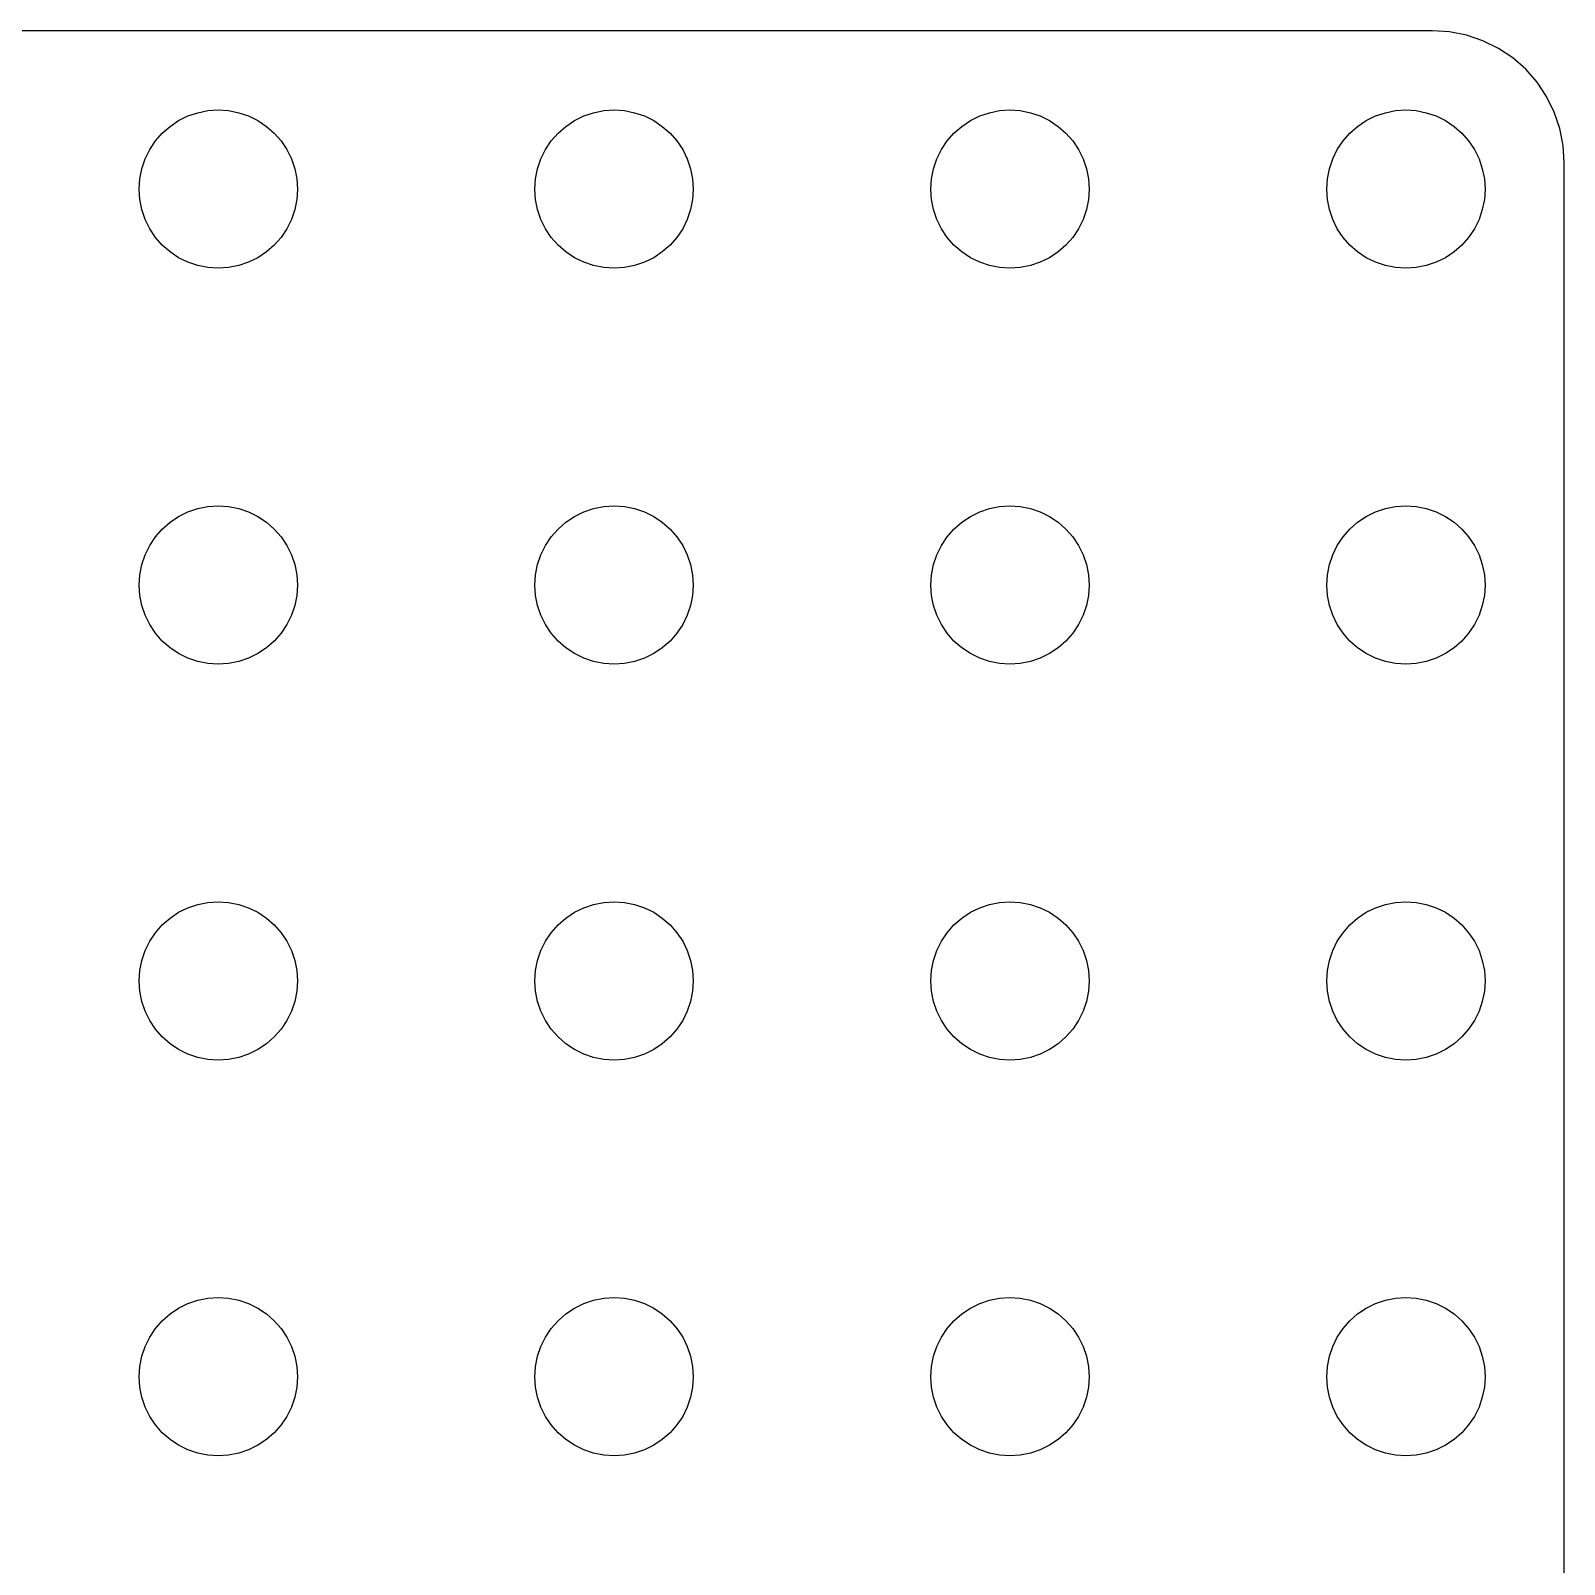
# Model space of a CAD drawing. Header units: metres. Extents: x -111 to 111, y -111 to 111.
# Drawn here: x 52.9 to 111, y 52.9 to 111 of the extents above; entities that cross this region are included whole.
import ezdxf

# ---------------------------------------------------------------- set-up
doc = ezdxf.new("R2010")
doc.units = ezdxf.units.M

msp = doc.modelspace()

# ---------------------------------------------------------------- linework, layer by layer
for p, q in [((106.005, 111.005), (-106.005, 111.005)), ((106.658, 110.962), (106.005, 111.005)), ((107.299, 110.835), (106.658, 110.962)), ((107.918, 110.624), (107.299, 110.835)), ((108.505, 110.335), (107.918, 110.624)), ((109.049, 109.972), (108.505, 110.335)), ((109.541, 109.541), (109.049, 109.972)), ((109.972, 109.049), (109.541, 109.541)), ((110.335, 108.505), (109.972, 109.049)), ((110.624, 107.918), (110.335, 108.505)), ((58.1737, 107.38), (58.5, 107.598)), ((58.5, 107.598), (58.8519, 107.772)), ((58.8519, 107.772), (59.2235, 107.898)), ((59.2235, 107.898), (59.6084, 107.974)), ((59.6084, 107.974), (60, 108)), ((60, 108), (60.3916, 107.974)), ((60.3916, 107.974), (60.7765, 107.898)), ((60.7765, 107.898), (61.148, 107.772)), ((61.148, 107.772), (61.5, 107.598)), ((61.5, 107.598), (61.8263, 107.38)), ((73.1737, 107.38), (73.5, 107.598)), ((73.5, 107.598), (73.8519, 107.772)), ((73.8519, 107.772), (74.2235, 107.898)), ((74.2235, 107.898), (74.6084, 107.974)), ((74.6084, 107.974), (75, 108)), ((75, 108), (75.3916, 107.974)), ((75.3916, 107.974), (75.7765, 107.898)), ((75.7765, 107.898), (76.148, 107.772)), ((76.148, 107.772), (76.5, 107.598)), ((76.5, 107.598), (76.8263, 107.38)), ((88.1737, 107.38), (88.5, 107.598)), ((88.5, 107.598), (88.8519, 107.772)), ((88.8519, 107.772), (89.2235, 107.898)), ((89.2235, 107.898), (89.6084, 107.974)), ((89.6084, 107.974), (90, 108)), ((90, 108), (90.3916, 107.974)), ((90.3916, 107.974), (90.7765, 107.898)), ((90.7765, 107.898), (91.148, 107.772)), ((91.148, 107.772), (91.5, 107.598)), ((91.5, 107.598), (91.8263, 107.38)), ((103.174, 107.38), (103.5, 107.598)), ((103.5, 107.598), (103.852, 107.772)), ((103.852, 107.772), (104.224, 107.898)), ((104.224, 107.898), (104.608, 107.974)), ((104.608, 107.974), (105, 108)), ((105, 108), (105.392, 107.974)), ((105.392, 107.974), (105.776, 107.898)), ((105.776, 107.898), (106.148, 107.772)), ((106.148, 107.772), (106.5, 107.598)), ((106.5, 107.598), (106.826, 107.38)), ((110.835, 107.299), (110.624, 107.918)), ((57.6199, 106.826), (57.8787, 107.121)), ((57.8787, 107.121), (58.1737, 107.38)), ((61.8263, 107.38), (62.1213, 107.121)), ((62.1213, 107.121), (62.3801, 106.826)), ((72.6199, 106.826), (72.8787, 107.121)), ((72.8787, 107.121), (73.1737, 107.38)), ((76.8263, 107.38), (77.1213, 107.121)), ((77.1213, 107.121), (77.3801, 106.826)), ((87.6199, 106.826), (87.8787, 107.121)), ((87.8787, 107.121), (88.1737, 107.38)), ((91.8263, 107.38), (92.1213, 107.121)), ((92.1213, 107.121), (92.3801, 106.826)), ((102.62, 106.826), (102.879, 107.121)), ((102.879, 107.121), (103.174, 107.38)), ((106.826, 107.38), (107.121, 107.121)), ((107.121, 107.121), (107.38, 106.826)), ((110.962, 106.658), (110.835, 107.299)), ((57.2284, 106.148), (57.4019, 106.5)), ((57.4019, 106.5), (57.6199, 106.826)), ((62.3801, 106.826), (62.5981, 106.5)), ((62.5981, 106.5), (62.7716, 106.148)), ((72.2284, 106.148), (72.4019, 106.5)), ((72.4019, 106.5), (72.6199, 106.826)), ((77.3801, 106.826), (77.5981, 106.5)), ((77.5981, 106.5), (77.7716, 106.148)), ((87.2284, 106.148), (87.4019, 106.5)), ((87.4019, 106.5), (87.6199, 106.826)), ((92.3801, 106.826), (92.5981, 106.5)), ((92.5981, 106.5), (92.7716, 106.148)), ((102.228, 106.148), (102.402, 106.5)), ((102.402, 106.5), (102.62, 106.826)), ((107.38, 106.826), (107.598, 106.5)), ((107.598, 106.5), (107.772, 106.148)), ((111.005, 106.005), (110.962, 106.658)), ((57.0257, 105.392), (57.1022, 105.776)), ((57.1022, 105.776), (57.2284, 106.148)), ((62.7716, 106.148), (62.8978, 105.776)), ((62.8978, 105.776), (62.9743, 105.392)), ((72.0257, 105.392), (72.1022, 105.776)), ((72.1022, 105.776), (72.2284, 106.148)), ((77.7716, 106.148), (77.8978, 105.776)), ((77.8978, 105.776), (77.9743, 105.392)), ((87.0257, 105.392), (87.1022, 105.776)), ((87.1022, 105.776), (87.2284, 106.148)), ((92.7716, 106.148), (92.8978, 105.776)), ((92.8978, 105.776), (92.9743, 105.392)), ((102.026, 105.392), (102.102, 105.776)), ((102.102, 105.776), (102.228, 106.148)), ((107.772, 106.148), (107.898, 105.776)), ((107.898, 105.776), (107.974, 105.392)), ((111.005, -106.005), (111.005, 106.005)), ((57, 105), (57.0257, 105.392)), ((62.9743, 105.392), (63, 105)), ((72, 105), (72.0257, 105.392)), ((77.9743, 105.392), (78, 105)), ((87, 105), (87.0257, 105.392)), ((92.9743, 105.392), (93, 105)), ((102, 105), (102.026, 105.392)), ((107.974, 105.392), (108, 105)), ((57.0257, 104.608), (57, 105)), ((57.1022, 104.224), (57.0257, 104.608)), ((62.9743, 104.608), (62.8978, 104.224)), ((63, 105), (62.9743, 104.608)), ((72.0257, 104.608), (72, 105)), ((72.1022, 104.224), (72.0257, 104.608)), ((77.9743, 104.608), (77.8978, 104.224)), ((78, 105), (77.9743, 104.608)), ((87.0257, 104.608), (87, 105)), ((87.1022, 104.224), (87.0257, 104.608)), ((92.9743, 104.608), (92.8978, 104.224)), ((93, 105), (92.9743, 104.608)), ((102.026, 104.608), (102, 105)), ((102.102, 104.224), (102.026, 104.608)), ((107.974, 104.608), (107.898, 104.224)), ((108, 105), (107.974, 104.608)), ((57.2284, 103.852), (57.1022, 104.224)), ((62.8978, 104.224), (62.7716, 103.852)), ((72.2284, 103.852), (72.1022, 104.224)), ((77.8978, 104.224), (77.7716, 103.852)), ((87.2284, 103.852), (87.1022, 104.224)), ((92.8978, 104.224), (92.7716, 103.852)), ((102.228, 103.852), (102.102, 104.224)), ((107.898, 104.224), (107.772, 103.852)), ((57.4019, 103.5), (57.2284, 103.852)), ((57.6199, 103.174), (57.4019, 103.5)), ((62.5981, 103.5), (62.3801, 103.174)), ((62.7716, 103.852), (62.5981, 103.5)), ((72.4019, 103.5), (72.2284, 103.852)), ((72.6199, 103.174), (72.4019, 103.5)), ((77.5981, 103.5), (77.3801, 103.174)), ((77.7716, 103.852), (77.5981, 103.5)), ((87.4019, 103.5), (87.2284, 103.852)), ((87.6199, 103.174), (87.4019, 103.5)), ((92.5981, 103.5), (92.3801, 103.174)), ((92.7716, 103.852), (92.5981, 103.5)), ((102.402, 103.5), (102.228, 103.852)), ((102.62, 103.174), (102.402, 103.5)), ((107.598, 103.5), (107.38, 103.174)), ((107.772, 103.852), (107.598, 103.5)), ((57.8787, 102.879), (57.6199, 103.174)), ((58.1737, 102.62), (57.8787, 102.879)), ((62.1213, 102.879), (61.8263, 102.62)), ((62.3801, 103.174), (62.1213, 102.879)), ((72.8787, 102.879), (72.6199, 103.174)), ((73.1737, 102.62), (72.8787, 102.879)), ((77.1213, 102.879), (76.8263, 102.62)), ((77.3801, 103.174), (77.1213, 102.879)), ((87.8787, 102.879), (87.6199, 103.174)), ((88.1737, 102.62), (87.8787, 102.879)), ((92.1213, 102.879), (91.8263, 102.62)), ((92.3801, 103.174), (92.1213, 102.879)), ((102.879, 102.879), (102.62, 103.174)), ((103.174, 102.62), (102.879, 102.879)), ((107.121, 102.879), (106.826, 102.62)), ((107.38, 103.174), (107.121, 102.879)), ((58.5, 102.402), (58.1737, 102.62)), ((58.8519, 102.228), (58.5, 102.402)), ((61.5, 102.402), (61.148, 102.228)), ((61.8263, 102.62), (61.5, 102.402)), ((73.5, 102.402), (73.1737, 102.62)), ((73.8519, 102.228), (73.5, 102.402)), ((76.5, 102.402), (76.148, 102.228)), ((76.8263, 102.62), (76.5, 102.402)), ((88.5, 102.402), (88.1737, 102.62)), ((88.8519, 102.228), (88.5, 102.402)), ((91.5, 102.402), (91.148, 102.228)), ((91.8263, 102.62), (91.5, 102.402)), ((103.5, 102.402), (103.174, 102.62)), ((103.852, 102.228), (103.5, 102.402)), ((106.5, 102.402), (106.148, 102.228)), ((106.826, 102.62), (106.5, 102.402)), ((59.2235, 102.102), (58.8519, 102.228)), ((59.6084, 102.026), (59.2235, 102.102)), ((60, 102), (59.6084, 102.026)), ((60.3916, 102.026), (60, 102)), ((60.7765, 102.102), (60.3916, 102.026)), ((61.148, 102.228), (60.7765, 102.102)), ((74.2235, 102.102), (73.8519, 102.228)), ((74.6084, 102.026), (74.2235, 102.102)), ((75, 102), (74.6084, 102.026)), ((75.3916, 102.026), (75, 102)), ((75.7765, 102.102), (75.3916, 102.026)), ((76.148, 102.228), (75.7765, 102.102)), ((89.2235, 102.102), (88.8519, 102.228)), ((89.6084, 102.026), (89.2235, 102.102)), ((90, 102), (89.6084, 102.026)), ((90.3916, 102.026), (90, 102)), ((90.7765, 102.102), (90.3916, 102.026)), ((91.148, 102.228), (90.7765, 102.102)), ((104.224, 102.102), (103.852, 102.228)), ((104.608, 102.026), (104.224, 102.102)), ((105, 102), (104.608, 102.026)), ((105.392, 102.026), (105, 102)), ((105.776, 102.102), (105.392, 102.026)), ((106.148, 102.228), (105.776, 102.102)), ((59.6084, 92.9743), (60, 93)), ((60, 93), (60.3916, 92.9743)), ((74.6084, 92.9743), (75, 93)), ((75, 93), (75.3916, 92.9743)), ((89.6084, 92.9743), (90, 93)), ((90, 93), (90.3916, 92.9743)), ((104.608, 92.9743), (105, 93)), ((105, 93), (105.392, 92.9743)), ((58.1737, 92.3801), (58.5, 92.5981)), ((58.5, 92.5981), (58.8519, 92.7716)), ((58.8519, 92.7716), (59.2235, 92.8978)), ((59.2235, 92.8978), (59.6084, 92.9743)), ((60.3916, 92.9743), (60.7765, 92.8978)), ((60.7765, 92.8978), (61.148, 92.7716)), ((61.148, 92.7716), (61.5, 92.5981)), ((61.5, 92.5981), (61.8263, 92.3801)), ((73.1737, 92.3801), (73.5, 92.5981)), ((73.5, 92.5981), (73.8519, 92.7716)), ((73.8519, 92.7716), (74.2235, 92.8978)), ((74.2235, 92.8978), (74.6084, 92.9743)), ((75.3916, 92.9743), (75.7765, 92.8978)), ((75.7765, 92.8978), (76.148, 92.7716)), ((76.148, 92.7716), (76.5, 92.5981)), ((76.5, 92.5981), (76.8263, 92.3801)), ((88.1737, 92.3801), (88.5, 92.5981)), ((88.5, 92.5981), (88.8519, 92.7716)), ((88.8519, 92.7716), (89.2235, 92.8978)), ((89.2235, 92.8978), (89.6084, 92.9743)), ((90.3916, 92.9743), (90.7765, 92.8978)), ((90.7765, 92.8978), (91.148, 92.7716)), ((91.148, 92.7716), (91.5, 92.5981)), ((91.5, 92.5981), (91.8263, 92.3801)), ((103.174, 92.3801), (103.5, 92.5981)), ((103.5, 92.5981), (103.852, 92.7716)), ((103.852, 92.7716), (104.224, 92.8978)), ((104.224, 92.8978), (104.608, 92.9743)), ((105.392, 92.9743), (105.776, 92.8978)), ((105.776, 92.8978), (106.148, 92.7716)), ((106.148, 92.7716), (106.5, 92.5981)), ((106.5, 92.5981), (106.826, 92.3801)), ((57.4019, 91.5), (57.6199, 91.8263)), ((57.6199, 91.8263), (57.8787, 92.1213)), ((57.8787, 92.1213), (58.1737, 92.3801)), ((61.8263, 92.3801), (62.1213, 92.1213)), ((62.1213, 92.1213), (62.3801, 91.8263)), ((62.3801, 91.8263), (62.5981, 91.5)), ((72.4019, 91.5), (72.6199, 91.8263)), ((72.6199, 91.8263), (72.8787, 92.1213)), ((72.8787, 92.1213), (73.1737, 92.3801)), ((76.8263, 92.3801), (77.1213, 92.1213)), ((77.1213, 92.1213), (77.3801, 91.8263)), ((77.3801, 91.8263), (77.5981, 91.5)), ((87.4019, 91.5), (87.6199, 91.8263)), ((87.6199, 91.8263), (87.8787, 92.1213)), ((87.8787, 92.1213), (88.1737, 92.3801)), ((91.8263, 92.3801), (92.1213, 92.1213)), ((92.1213, 92.1213), (92.3801, 91.8263)), ((92.3801, 91.8263), (92.5981, 91.5)), ((102.402, 91.5), (102.62, 91.8263)), ((102.62, 91.8263), (102.879, 92.1213)), ((102.879, 92.1213), (103.174, 92.3801)), ((106.826, 92.3801), (107.121, 92.1213)), ((107.121, 92.1213), (107.38, 91.8263)), ((107.38, 91.8263), (107.598, 91.5)), ((57.2284, 91.148), (57.4019, 91.5)), ((62.5981, 91.5), (62.7716, 91.148)), ((72.2284, 91.148), (72.4019, 91.5)), ((77.5981, 91.5), (77.7716, 91.148)), ((87.2284, 91.148), (87.4019, 91.5)), ((92.5981, 91.5), (92.7716, 91.148)), ((102.228, 91.148), (102.402, 91.5)), ((107.598, 91.5), (107.772, 91.148)), ((57.0257, 90.3916), (57.1022, 90.7765)), ((57.1022, 90.7765), (57.2284, 91.148)), ((62.7716, 91.148), (62.8978, 90.7765)), ((62.8978, 90.7765), (62.9743, 90.3916)), ((72.0257, 90.3916), (72.1022, 90.7765)), ((72.1022, 90.7765), (72.2284, 91.148)), ((77.7716, 91.148), (77.8978, 90.7765)), ((77.8978, 90.7765), (77.9743, 90.3916)), ((87.0257, 90.3916), (87.1022, 90.7765)), ((87.1022, 90.7765), (87.2284, 91.148)), ((92.7716, 91.148), (92.8978, 90.7765)), ((92.8978, 90.7765), (92.9743, 90.3916)), ((102.026, 90.3916), (102.102, 90.7765)), ((102.102, 90.7765), (102.228, 91.148)), ((107.772, 91.148), (107.898, 90.7765)), ((107.898, 90.7765), (107.974, 90.3916)), ((57, 90), (57.0257, 90.3916)), ((62.9743, 90.3916), (63, 90)), ((72, 90), (72.0257, 90.3916)), ((77.9743, 90.3916), (78, 90)), ((87, 90), (87.0257, 90.3916)), ((92.9743, 90.3916), (93, 90)), ((102, 90), (102.026, 90.3916)), ((107.974, 90.3916), (108, 90)), ((57.0257, 89.6084), (57, 90)), ((57.1022, 89.2235), (57.0257, 89.6084)), ((62.9743, 89.6084), (62.8978, 89.2235)), ((63, 90), (62.9743, 89.6084)), ((72.0257, 89.6084), (72, 90)), ((72.1022, 89.2235), (72.0257, 89.6084)), ((77.9743, 89.6084), (77.8978, 89.2235)), ((78, 90), (77.9743, 89.6084)), ((87.0257, 89.6084), (87, 90)), ((87.1022, 89.2235), (87.0257, 89.6084)), ((92.9743, 89.6084), (92.8978, 89.2235)), ((93, 90), (92.9743, 89.6084)), ((102.026, 89.6084), (102, 90)), ((102.102, 89.2235), (102.026, 89.6084)), ((107.974, 89.6084), (107.898, 89.2235)), ((108, 90), (107.974, 89.6084)), ((57.2284, 88.8519), (57.1022, 89.2235)), ((62.8978, 89.2235), (62.7716, 88.8519)), ((72.2284, 88.8519), (72.1022, 89.2235)), ((77.8978, 89.2235), (77.7716, 88.8519)), ((87.2284, 88.8519), (87.1022, 89.2235)), ((92.8978, 89.2235), (92.7716, 88.8519)), ((102.228, 88.8519), (102.102, 89.2235)), ((107.898, 89.2235), (107.772, 88.8519)), ((57.4019, 88.5), (57.2284, 88.8519)), ((57.6199, 88.1737), (57.4019, 88.5)), ((62.5981, 88.5), (62.3801, 88.1737)), ((62.7716, 88.8519), (62.5981, 88.5)), ((72.4019, 88.5), (72.2284, 88.8519)), ((72.6199, 88.1737), (72.4019, 88.5)), ((77.5981, 88.5), (77.3801, 88.1737)), ((77.7716, 88.8519), (77.5981, 88.5)), ((87.4019, 88.5), (87.2284, 88.8519)), ((87.6199, 88.1737), (87.4019, 88.5)), ((92.5981, 88.5), (92.3801, 88.1737)), ((92.7716, 88.8519), (92.5981, 88.5)), ((102.402, 88.5), (102.228, 88.8519)), ((102.62, 88.1737), (102.402, 88.5)), ((107.598, 88.5), (107.38, 88.1737)), ((107.772, 88.8519), (107.598, 88.5)), ((57.8787, 87.8787), (57.6199, 88.1737)), ((58.1737, 87.6199), (57.8787, 87.8787)), ((62.1213, 87.8787), (61.8263, 87.6199)), ((62.3801, 88.1737), (62.1213, 87.8787)), ((72.8787, 87.8787), (72.6199, 88.1737)), ((73.1737, 87.6199), (72.8787, 87.8787)), ((77.1213, 87.8787), (76.8263, 87.6199)), ((77.3801, 88.1737), (77.1213, 87.8787)), ((87.8787, 87.8787), (87.6199, 88.1737)), ((88.1737, 87.6199), (87.8787, 87.8787)), ((92.1213, 87.8787), (91.8263, 87.6199)), ((92.3801, 88.1737), (92.1213, 87.8787)), ((102.879, 87.8787), (102.62, 88.1737)), ((103.174, 87.6199), (102.879, 87.8787)), ((107.121, 87.8787), (106.826, 87.6199)), ((107.38, 88.1737), (107.121, 87.8787)), ((58.5, 87.4019), (58.1737, 87.6199)), ((58.8519, 87.2284), (58.5, 87.4019)), ((59.2235, 87.1022), (58.8519, 87.2284)), ((61.148, 87.2284), (60.7765, 87.1022)), ((61.5, 87.4019), (61.148, 87.2284)), ((61.8263, 87.6199), (61.5, 87.4019)), ((73.5, 87.4019), (73.1737, 87.6199)), ((73.8519, 87.2284), (73.5, 87.4019)), ((74.2235, 87.1022), (73.8519, 87.2284)), ((76.148, 87.2284), (75.7765, 87.1022)), ((76.5, 87.4019), (76.148, 87.2284)), ((76.8263, 87.6199), (76.5, 87.4019)), ((88.5, 87.4019), (88.1737, 87.6199)), ((88.8519, 87.2284), (88.5, 87.4019)), ((89.2235, 87.1022), (88.8519, 87.2284)), ((91.148, 87.2284), (90.7765, 87.1022)), ((91.5, 87.4019), (91.148, 87.2284)), ((91.8263, 87.6199), (91.5, 87.4019)), ((103.5, 87.4019), (103.174, 87.6199)), ((103.852, 87.2284), (103.5, 87.4019)), ((104.224, 87.1022), (103.852, 87.2284)), ((106.148, 87.2284), (105.776, 87.1022)), ((106.5, 87.4019), (106.148, 87.2284)), ((106.826, 87.6199), (106.5, 87.4019)), ((59.6084, 87.0257), (59.2235, 87.1022)), ((60, 87), (59.6084, 87.0257)), ((60.3916, 87.0257), (60, 87)), ((60.7765, 87.1022), (60.3916, 87.0257)), ((74.6084, 87.0257), (74.2235, 87.1022)), ((75, 87), (74.6084, 87.0257)), ((75.3916, 87.0257), (75, 87)), ((75.7765, 87.1022), (75.3916, 87.0257)), ((89.6084, 87.0257), (89.2235, 87.1022)), ((90, 87), (89.6084, 87.0257)), ((90.3916, 87.0257), (90, 87)), ((90.7765, 87.1022), (90.3916, 87.0257)), ((104.608, 87.0257), (104.224, 87.1022)), ((105, 87), (104.608, 87.0257)), ((105.392, 87.0257), (105, 87)), ((105.776, 87.1022), (105.392, 87.0257)), ((58.8519, 77.7716), (59.2235, 77.8978)), ((59.2235, 77.8978), (59.6084, 77.9743)), ((59.6084, 77.9743), (60, 78)), ((60, 78), (60.3916, 77.9743)), ((60.3916, 77.9743), (60.7765, 77.8978)), ((60.7765, 77.8978), (61.148, 77.7716)), ((73.8519, 77.7716), (74.2235, 77.8978)), ((74.2235, 77.8978), (74.6084, 77.9743)), ((74.6084, 77.9743), (75, 78)), ((75, 78), (75.3916, 77.9743)), ((75.3916, 77.9743), (75.7765, 77.8978)), ((75.7765, 77.8978), (76.148, 77.7716)), ((88.8519, 77.7716), (89.2235, 77.8978)), ((89.2235, 77.8978), (89.6084, 77.9743)), ((89.6084, 77.9743), (90, 78)), ((90, 78), (90.3916, 77.9743)), ((90.3916, 77.9743), (90.7765, 77.8978)), ((90.7765, 77.8978), (91.148, 77.7716)), ((103.852, 77.7716), (104.224, 77.8978)), ((104.224, 77.8978), (104.608, 77.9743)), ((104.608, 77.9743), (105, 78)), ((105, 78), (105.392, 77.9743)), ((105.392, 77.9743), (105.776, 77.8978)), ((105.776, 77.8978), (106.148, 77.7716)), ((57.8787, 77.1213), (58.1737, 77.3801)), ((58.1737, 77.3801), (58.5, 77.5981)), ((58.5, 77.5981), (58.8519, 77.7716)), ((61.148, 77.7716), (61.5, 77.5981)), ((61.5, 77.5981), (61.8263, 77.3801)), ((61.8263, 77.3801), (62.1213, 77.1213)), ((72.8787, 77.1213), (73.1737, 77.3801)), ((73.1737, 77.3801), (73.5, 77.5981)), ((73.5, 77.5981), (73.8519, 77.7716)), ((76.148, 77.7716), (76.5, 77.5981)), ((76.5, 77.5981), (76.8263, 77.3801)), ((76.8263, 77.3801), (77.1213, 77.1213)), ((87.8787, 77.1213), (88.1737, 77.3801)), ((88.1737, 77.3801), (88.5, 77.5981)), ((88.5, 77.5981), (88.8519, 77.7716)), ((91.148, 77.7716), (91.5, 77.5981)), ((91.5, 77.5981), (91.8263, 77.3801)), ((91.8263, 77.3801), (92.1213, 77.1213)), ((102.879, 77.1213), (103.174, 77.3801)), ((103.174, 77.3801), (103.5, 77.5981)), ((103.5, 77.5981), (103.852, 77.7716)), ((106.148, 77.7716), (106.5, 77.5981)), ((106.5, 77.5981), (106.826, 77.3801)), ((106.826, 77.3801), (107.121, 77.1213)), ((57.4019, 76.5), (57.6199, 76.8263)), ((57.6199, 76.8263), (57.8787, 77.1213)), ((62.1213, 77.1213), (62.3801, 76.8263)), ((62.3801, 76.8263), (62.5981, 76.5)), ((72.4019, 76.5), (72.6199, 76.8263)), ((72.6199, 76.8263), (72.8787, 77.1213)), ((77.1213, 77.1213), (77.3801, 76.8263)), ((77.3801, 76.8263), (77.5981, 76.5)), ((87.4019, 76.5), (87.6199, 76.8263)), ((87.6199, 76.8263), (87.8787, 77.1213)), ((92.1213, 77.1213), (92.3801, 76.8263)), ((92.3801, 76.8263), (92.5981, 76.5)), ((102.402, 76.5), (102.62, 76.8263)), ((102.62, 76.8263), (102.879, 77.1213)), ((107.121, 77.1213), (107.38, 76.8263)), ((107.38, 76.8263), (107.598, 76.5)), ((57.1022, 75.7765), (57.2284, 76.148)), ((57.2284, 76.148), (57.4019, 76.5)), ((62.5981, 76.5), (62.7716, 76.148)), ((62.7716, 76.148), (62.8978, 75.7765)), ((72.1022, 75.7765), (72.2284, 76.148)), ((72.2284, 76.148), (72.4019, 76.5)), ((77.5981, 76.5), (77.7716, 76.148)), ((77.7716, 76.148), (77.8978, 75.7765)), ((87.1022, 75.7765), (87.2284, 76.148)), ((87.2284, 76.148), (87.4019, 76.5)), ((92.5981, 76.5), (92.7716, 76.148)), ((92.7716, 76.148), (92.8978, 75.7765)), ((102.102, 75.7765), (102.228, 76.148)), ((102.228, 76.148), (102.402, 76.5)), ((107.598, 76.5), (107.772, 76.148)), ((107.772, 76.148), (107.898, 75.7765)), ((57.0257, 75.3916), (57.1022, 75.7765)), ((62.8978, 75.7765), (62.9743, 75.3916)), ((72.0257, 75.3916), (72.1022, 75.7765)), ((77.8978, 75.7765), (77.9743, 75.3916)), ((87.0257, 75.3916), (87.1022, 75.7765)), ((92.8978, 75.7765), (92.9743, 75.3916)), ((102.026, 75.3916), (102.102, 75.7765)), ((107.898, 75.7765), (107.974, 75.3916)), ((57, 75), (57.0257, 75.3916)), ((57.0257, 74.6084), (57, 75)), ((62.9743, 75.3916), (63, 75)), ((63, 75), (62.9743, 74.6084)), ((72, 75), (72.0257, 75.3916)), ((72.0257, 74.6084), (72, 75)), ((77.9743, 75.3916), (78, 75)), ((78, 75), (77.9743, 74.6084)), ((87, 75), (87.0257, 75.3916)), ((87.0257, 74.6084), (87, 75)), ((92.9743, 75.3916), (93, 75)), ((93, 75), (92.9743, 74.6084)), ((102, 75), (102.026, 75.3916)), ((102.026, 74.6084), (102, 75)), ((107.974, 75.3916), (108, 75)), ((108, 75), (107.974, 74.6084)), ((57.1022, 74.2235), (57.0257, 74.6084)), ((62.9743, 74.6084), (62.8978, 74.2235)), ((72.1022, 74.2235), (72.0257, 74.6084)), ((77.9743, 74.6084), (77.8978, 74.2235)), ((87.1022, 74.2235), (87.0257, 74.6084)), ((92.9743, 74.6084), (92.8978, 74.2235)), ((102.102, 74.2235), (102.026, 74.6084)), ((107.974, 74.6084), (107.898, 74.2235)), ((57.2284, 73.8519), (57.1022, 74.2235)), ((57.4019, 73.5), (57.2284, 73.8519)), ((62.7716, 73.8519), (62.5981, 73.5)), ((62.8978, 74.2235), (62.7716, 73.8519)), ((72.2284, 73.8519), (72.1022, 74.2235)), ((72.4019, 73.5), (72.2284, 73.8519)), ((77.7716, 73.8519), (77.5981, 73.5)), ((77.8978, 74.2235), (77.7716, 73.8519)), ((87.2284, 73.8519), (87.1022, 74.2235)), ((87.4019, 73.5), (87.2284, 73.8519)), ((92.7716, 73.8519), (92.5981, 73.5)), ((92.8978, 74.2235), (92.7716, 73.8519)), ((102.228, 73.8519), (102.102, 74.2235)), ((102.402, 73.5), (102.228, 73.8519)), ((107.772, 73.8519), (107.598, 73.5)), ((107.898, 74.2235), (107.772, 73.8519)), ((57.6199, 73.1737), (57.4019, 73.5)), ((62.5981, 73.5), (62.3801, 73.1737)), ((72.6199, 73.1737), (72.4019, 73.5)), ((77.5981, 73.5), (77.3801, 73.1737)), ((87.6199, 73.1737), (87.4019, 73.5)), ((92.5981, 73.5), (92.3801, 73.1737)), ((102.62, 73.1737), (102.402, 73.5)), ((107.598, 73.5), (107.38, 73.1737)), ((57.8787, 72.8787), (57.6199, 73.1737)), ((58.1737, 72.6199), (57.8787, 72.8787)), ((62.1213, 72.8787), (61.8263, 72.6199)), ((62.3801, 73.1737), (62.1213, 72.8787)), ((72.8787, 72.8787), (72.6199, 73.1737)), ((73.1737, 72.6199), (72.8787, 72.8787)), ((77.1213, 72.8787), (76.8263, 72.6199)), ((77.3801, 73.1737), (77.1213, 72.8787)), ((87.8787, 72.8787), (87.6199, 73.1737)), ((88.1737, 72.6199), (87.8787, 72.8787)), ((92.1213, 72.8787), (91.8263, 72.6199)), ((92.3801, 73.1737), (92.1213, 72.8787)), ((102.879, 72.8787), (102.62, 73.1737)), ((103.174, 72.6199), (102.879, 72.8787)), ((107.121, 72.8787), (106.826, 72.6199)), ((107.38, 73.1737), (107.121, 72.8787)), ((58.5, 72.4019), (58.1737, 72.6199)), ((58.8519, 72.2284), (58.5, 72.4019)), ((59.2235, 72.1022), (58.8519, 72.2284)), ((59.6084, 72.0257), (59.2235, 72.1022)), ((60.7765, 72.1022), (60.3916, 72.0257)), ((61.148, 72.2284), (60.7765, 72.1022)), ((61.5, 72.4019), (61.148, 72.2284)), ((61.8263, 72.6199), (61.5, 72.4019)), ((73.5, 72.4019), (73.1737, 72.6199)), ((73.8519, 72.2284), (73.5, 72.4019)), ((74.2235, 72.1022), (73.8519, 72.2284)), ((74.6084, 72.0257), (74.2235, 72.1022)), ((75.7765, 72.1022), (75.3916, 72.0257)), ((76.148, 72.2284), (75.7765, 72.1022)), ((76.5, 72.4019), (76.148, 72.2284)), ((76.8263, 72.6199), (76.5, 72.4019)), ((88.5, 72.4019), (88.1737, 72.6199)), ((88.8519, 72.2284), (88.5, 72.4019)), ((89.2235, 72.1022), (88.8519, 72.2284)), ((89.6084, 72.0257), (89.2235, 72.1022)), ((90.7765, 72.1022), (90.3916, 72.0257)), ((91.148, 72.2284), (90.7765, 72.1022)), ((91.5, 72.4019), (91.148, 72.2284)), ((91.8263, 72.6199), (91.5, 72.4019)), ((103.5, 72.4019), (103.174, 72.6199)), ((103.852, 72.2284), (103.5, 72.4019)), ((104.224, 72.1022), (103.852, 72.2284)), ((104.608, 72.0257), (104.224, 72.1022)), ((105.776, 72.1022), (105.392, 72.0257)), ((106.148, 72.2284), (105.776, 72.1022)), ((106.5, 72.4019), (106.148, 72.2284)), ((106.826, 72.6199), (106.5, 72.4019)), ((60, 72), (59.6084, 72.0257)), ((60.3916, 72.0257), (60, 72)), ((75, 72), (74.6084, 72.0257)), ((75.3916, 72.0257), (75, 72)), ((90, 72), (89.6084, 72.0257)), ((90.3916, 72.0257), (90, 72)), ((105, 72), (104.608, 72.0257)), ((105.392, 72.0257), (105, 72)), ((58.5, 62.5981), (58.8519, 62.7716)), ((58.8519, 62.7716), (59.2235, 62.8978)), ((59.2235, 62.8978), (59.6084, 62.9743)), ((59.6084, 62.9743), (60, 63)), ((60, 63), (60.3916, 62.9743)), ((60.3916, 62.9743), (60.7765, 62.8978)), ((60.7765, 62.8978), (61.148, 62.7716)), ((61.148, 62.7716), (61.5, 62.5981)), ((73.5, 62.5981), (73.8519, 62.7716)), ((73.8519, 62.7716), (74.2235, 62.8978)), ((74.2235, 62.8978), (74.6084, 62.9743)), ((74.6084, 62.9743), (75, 63)), ((75, 63), (75.3916, 62.9743)), ((75.3916, 62.9743), (75.7765, 62.8978)), ((75.7765, 62.8978), (76.148, 62.7716)), ((76.148, 62.7716), (76.5, 62.5981)), ((88.5, 62.5981), (88.8519, 62.7716)), ((88.8519, 62.7716), (89.2235, 62.8978)), ((89.2235, 62.8978), (89.6084, 62.9743)), ((89.6084, 62.9743), (90, 63)), ((90, 63), (90.3916, 62.9743)), ((90.3916, 62.9743), (90.7765, 62.8978)), ((90.7765, 62.8978), (91.148, 62.7716)), ((91.148, 62.7716), (91.5, 62.5981)), ((103.5, 62.5981), (103.852, 62.7716)), ((103.852, 62.7716), (104.224, 62.8978)), ((104.224, 62.8978), (104.608, 62.9743)), ((104.608, 62.9743), (105, 63)), ((105, 63), (105.392, 62.9743)), ((105.392, 62.9743), (105.776, 62.8978)), ((105.776, 62.8978), (106.148, 62.7716)), ((106.148, 62.7716), (106.5, 62.5981)), ((57.8787, 62.1213), (58.1737, 62.3801)), ((58.1737, 62.3801), (58.5, 62.5981)), ((61.5, 62.5981), (61.8263, 62.3801)), ((61.8263, 62.3801), (62.1213, 62.1213)), ((72.8787, 62.1213), (73.1737, 62.3801)), ((73.1737, 62.3801), (73.5, 62.5981)), ((76.5, 62.5981), (76.8263, 62.3801)), ((76.8263, 62.3801), (77.1213, 62.1213)), ((87.8787, 62.1213), (88.1737, 62.3801)), ((88.1737, 62.3801), (88.5, 62.5981)), ((91.5, 62.5981), (91.8263, 62.3801)), ((91.8263, 62.3801), (92.1213, 62.1213)), ((102.879, 62.1213), (103.174, 62.3801)), ((103.174, 62.3801), (103.5, 62.5981)), ((106.5, 62.5981), (106.826, 62.3801)), ((106.826, 62.3801), (107.121, 62.1213)), ((57.4019, 61.5), (57.6199, 61.8263)), ((57.6199, 61.8263), (57.8787, 62.1213)), ((62.1213, 62.1213), (62.3801, 61.8263)), ((62.3801, 61.8263), (62.5981, 61.5)), ((72.4019, 61.5), (72.6199, 61.8263)), ((72.6199, 61.8263), (72.8787, 62.1213)), ((77.1213, 62.1213), (77.3801, 61.8263)), ((77.3801, 61.8263), (77.5981, 61.5)), ((87.4019, 61.5), (87.6199, 61.8263)), ((87.6199, 61.8263), (87.8787, 62.1213)), ((92.1213, 62.1213), (92.3801, 61.8263)), ((92.3801, 61.8263), (92.5981, 61.5)), ((102.402, 61.5), (102.62, 61.8263)), ((102.62, 61.8263), (102.879, 62.1213)), ((107.121, 62.1213), (107.38, 61.8263)), ((107.38, 61.8263), (107.598, 61.5)), ((57.1022, 60.7765), (57.2284, 61.148)), ((57.2284, 61.148), (57.4019, 61.5)), ((62.5981, 61.5), (62.7716, 61.148)), ((62.7716, 61.148), (62.8978, 60.7765)), ((72.1022, 60.7765), (72.2284, 61.148)), ((72.2284, 61.148), (72.4019, 61.5)), ((77.5981, 61.5), (77.7716, 61.148)), ((77.7716, 61.148), (77.8978, 60.7765)), ((87.1022, 60.7765), (87.2284, 61.148)), ((87.2284, 61.148), (87.4019, 61.5)), ((92.5981, 61.5), (92.7716, 61.148)), ((92.7716, 61.148), (92.8978, 60.7765)), ((102.102, 60.7765), (102.228, 61.148)), ((102.228, 61.148), (102.402, 61.5)), ((107.598, 61.5), (107.772, 61.148)), ((107.772, 61.148), (107.898, 60.7765)), ((57.0257, 60.3916), (57.1022, 60.7765)), ((62.8978, 60.7765), (62.9743, 60.3916)), ((72.0257, 60.3916), (72.1022, 60.7765)), ((77.8978, 60.7765), (77.9743, 60.3916)), ((87.0257, 60.3916), (87.1022, 60.7765)), ((92.8978, 60.7765), (92.9743, 60.3916)), ((102.026, 60.3916), (102.102, 60.7765)), ((107.898, 60.7765), (107.974, 60.3916)), ((57, 60), (57.0257, 60.3916)), ((57.0257, 59.6084), (57, 60)), ((62.9743, 60.3916), (63, 60)), ((63, 60), (62.9743, 59.6084)), ((72, 60), (72.0257, 60.3916)), ((72.0257, 59.6084), (72, 60)), ((77.9743, 60.3916), (78, 60)), ((78, 60), (77.9743, 59.6084)), ((87, 60), (87.0257, 60.3916)), ((87.0257, 59.6084), (87, 60)), ((92.9743, 60.3916), (93, 60)), ((93, 60), (92.9743, 59.6084)), ((102, 60), (102.026, 60.3916)), ((102.026, 59.6084), (102, 60)), ((107.974, 60.3916), (108, 60)), ((108, 60), (107.974, 59.6084)), ((57.1022, 59.2235), (57.0257, 59.6084)), ((62.9743, 59.6084), (62.8978, 59.2235)), ((72.1022, 59.2235), (72.0257, 59.6084)), ((77.9743, 59.6084), (77.8978, 59.2235)), ((87.1022, 59.2235), (87.0257, 59.6084)), ((92.9743, 59.6084), (92.8978, 59.2235)), ((102.102, 59.2235), (102.026, 59.6084)), ((107.974, 59.6084), (107.898, 59.2235)), ((57.2284, 58.8519), (57.1022, 59.2235)), ((57.4019, 58.5), (57.2284, 58.8519)), ((62.7716, 58.8519), (62.5981, 58.5)), ((62.8978, 59.2235), (62.7716, 58.8519)), ((72.2284, 58.8519), (72.1022, 59.2235)), ((72.4019, 58.5), (72.2284, 58.8519)), ((77.7716, 58.8519), (77.5981, 58.5)), ((77.8978, 59.2235), (77.7716, 58.8519)), ((87.2284, 58.8519), (87.1022, 59.2235)), ((87.4019, 58.5), (87.2284, 58.8519)), ((92.7716, 58.8519), (92.5981, 58.5)), ((92.8978, 59.2235), (92.7716, 58.8519)), ((102.228, 58.8519), (102.102, 59.2235)), ((102.402, 58.5), (102.228, 58.8519)), ((107.772, 58.8519), (107.598, 58.5)), ((107.898, 59.2235), (107.772, 58.8519)), ((57.6199, 58.1737), (57.4019, 58.5)), ((57.8787, 57.8787), (57.6199, 58.1737)), ((62.3801, 58.1737), (62.1213, 57.8787)), ((62.5981, 58.5), (62.3801, 58.1737)), ((72.6199, 58.1737), (72.4019, 58.5)), ((72.8787, 57.8787), (72.6199, 58.1737)), ((77.3801, 58.1737), (77.1213, 57.8787)), ((77.5981, 58.5), (77.3801, 58.1737)), ((87.6199, 58.1737), (87.4019, 58.5)), ((87.8787, 57.8787), (87.6199, 58.1737)), ((92.3801, 58.1737), (92.1213, 57.8787)), ((92.5981, 58.5), (92.3801, 58.1737)), ((102.62, 58.1737), (102.402, 58.5)), ((102.879, 57.8787), (102.62, 58.1737)), ((107.38, 58.1737), (107.121, 57.8787)), ((107.598, 58.5), (107.38, 58.1737)), ((58.1737, 57.6199), (57.8787, 57.8787)), ((58.5, 57.4019), (58.1737, 57.6199)), ((61.8263, 57.6199), (61.5, 57.4019)), ((62.1213, 57.8787), (61.8263, 57.6199)), ((73.1737, 57.6199), (72.8787, 57.8787)), ((73.5, 57.4019), (73.1737, 57.6199)), ((76.8263, 57.6199), (76.5, 57.4019)), ((77.1213, 57.8787), (76.8263, 57.6199)), ((88.1737, 57.6199), (87.8787, 57.8787)), ((88.5, 57.4019), (88.1737, 57.6199)), ((91.8263, 57.6199), (91.5, 57.4019)), ((92.1213, 57.8787), (91.8263, 57.6199)), ((103.174, 57.6199), (102.879, 57.8787)), ((103.5, 57.4019), (103.174, 57.6199)), ((106.826, 57.6199), (106.5, 57.4019)), ((107.121, 57.8787), (106.826, 57.6199)), ((58.8519, 57.2284), (58.5, 57.4019)), ((59.2235, 57.1022), (58.8519, 57.2284)), ((59.6084, 57.0257), (59.2235, 57.1022)), ((60, 57), (59.6084, 57.0257)), ((60.3916, 57.0257), (60, 57)), ((60.7765, 57.1022), (60.3916, 57.0257)), ((61.148, 57.2284), (60.7765, 57.1022)), ((61.5, 57.4019), (61.148, 57.2284)), ((73.8519, 57.2284), (73.5, 57.4019)), ((74.2235, 57.1022), (73.8519, 57.2284)), ((74.6084, 57.0257), (74.2235, 57.1022)), ((75, 57), (74.6084, 57.0257)), ((75.3916, 57.0257), (75, 57)), ((75.7765, 57.1022), (75.3916, 57.0257)), ((76.148, 57.2284), (75.7765, 57.1022)), ((76.5, 57.4019), (76.148, 57.2284)), ((88.8519, 57.2284), (88.5, 57.4019)), ((89.2235, 57.1022), (88.8519, 57.2284)), ((89.6084, 57.0257), (89.2235, 57.1022)), ((90, 57), (89.6084, 57.0257)), ((90.3916, 57.0257), (90, 57)), ((90.7765, 57.1022), (90.3916, 57.0257)), ((91.148, 57.2284), (90.7765, 57.1022)), ((91.5, 57.4019), (91.148, 57.2284)), ((103.852, 57.2284), (103.5, 57.4019)), ((104.224, 57.1022), (103.852, 57.2284)), ((104.608, 57.0257), (104.224, 57.1022)), ((105, 57), (104.608, 57.0257)), ((105.392, 57.0257), (105, 57)), ((105.776, 57.1022), (105.392, 57.0257)), ((106.148, 57.2284), (105.776, 57.1022)), ((106.5, 57.4019), (106.148, 57.2284))]:
    msp.add_line(p, q)

doc.saveas('drawing.dxf')
